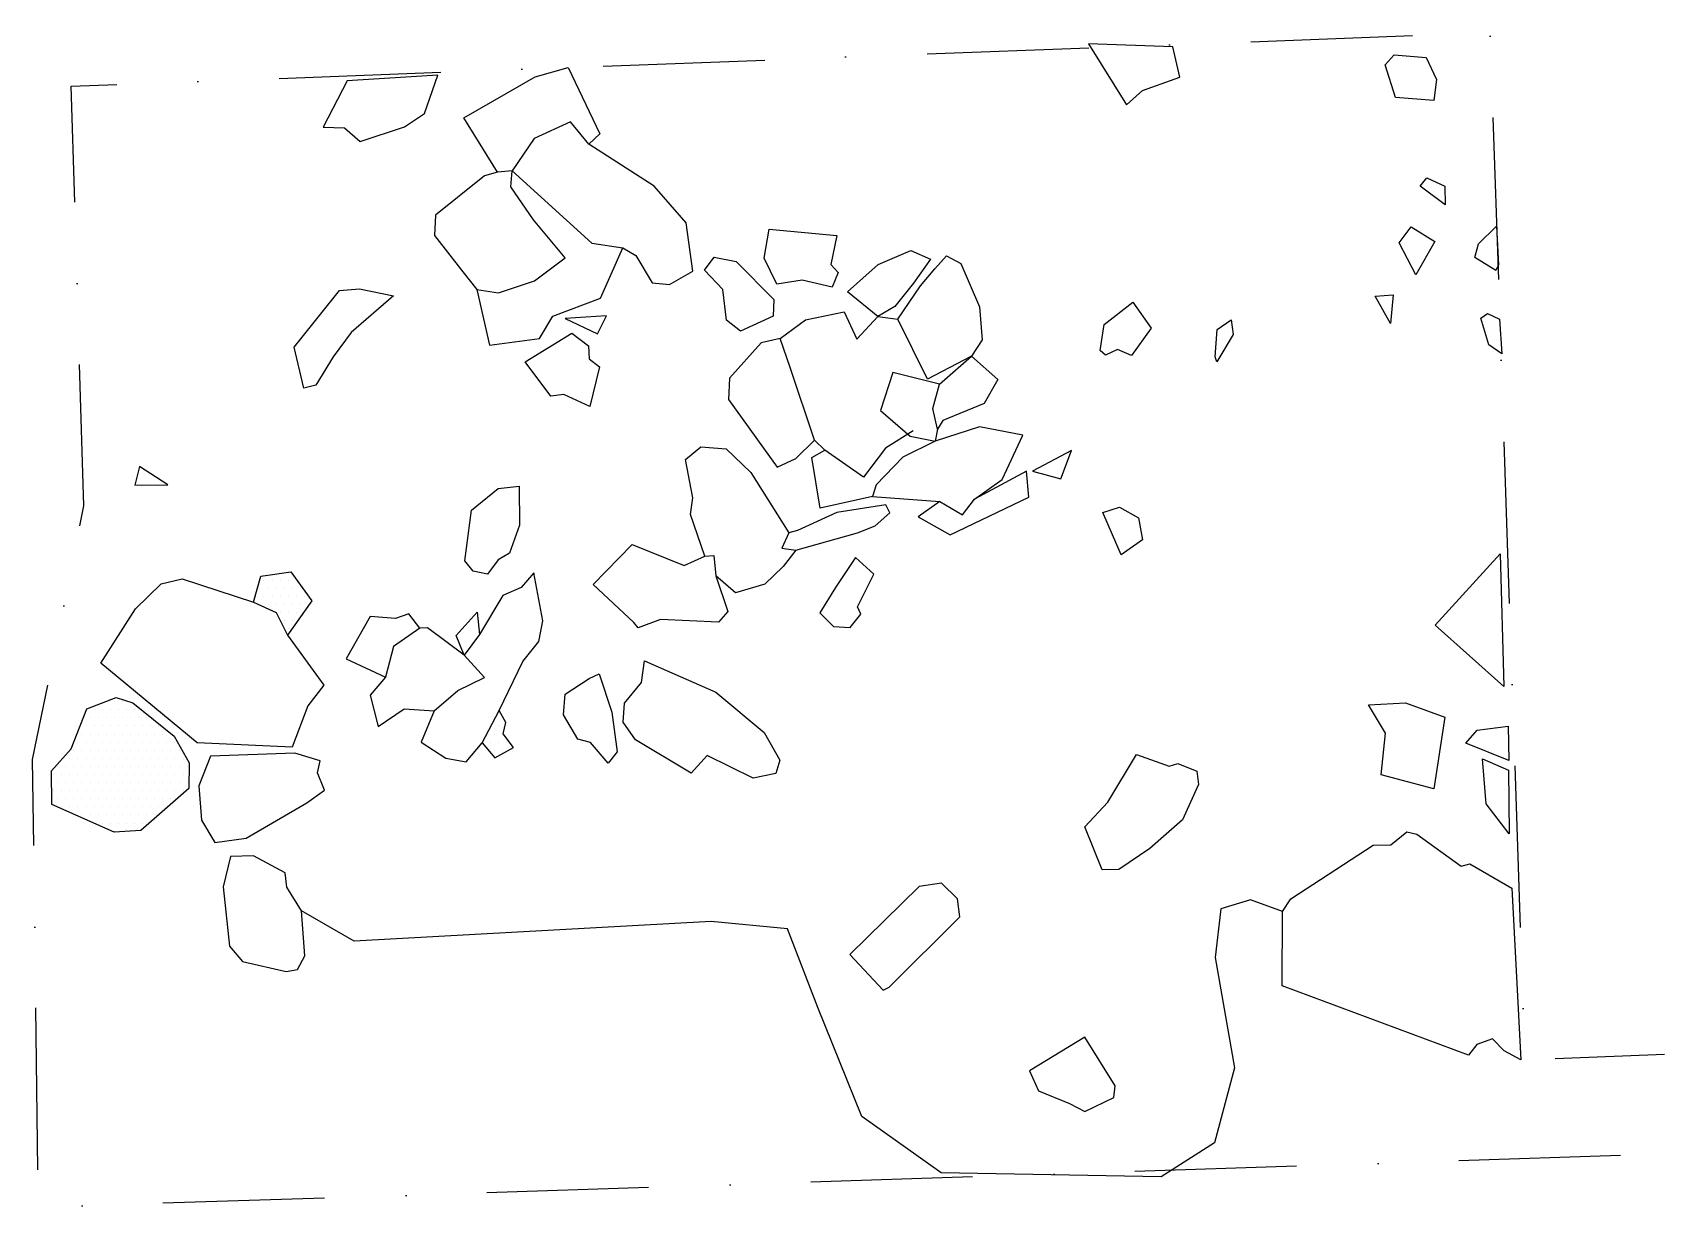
# Model space of a CAD drawing. Header units: metres. Extents: x -438 to -186, y -1394 to -1213.
import ezdxf

# ---------------------------------------------------------------- set-up
doc = ezdxf.new("R2010")
doc.units = ezdxf.units.M
doc.header["$LTSCALE"] = 25
doc.header["$MEASUREMENT"] = 0
doc.linetypes.add('STRICHPUNKTX2', pattern=[2, 1, -0.5, 0, -0.5])
doc.layers.get('0').update_dxf_attribs({"linetype": 'CONTINUOUS'})
for name, color, linetype in [('BEFUND', 1, 'CONTINUOUS'), ('GRABUNGSGRENZE', 3, 'STRICHPUNKTX2'), ('STEINE', 4, 'CONTINUOUS'), ('STEINESCHRAFF', 4, 'CONTINUOUS')]:
    doc.layers.add(name, color=color, linetype=linetype)

# ---------------------------------------------------------------- blocks, each defined once
blk = doc.blocks.new('*X1')
at = {"color": 0}
for p, q in [((-403.125, -1298.75), (-403.125, -1298.75)), ((-402.5, -1297.5), (-402.5, -1297.5)), ((-401.875, -1298.75), (-401.875, -1298.75)), ((-401.25, -1297.5), (-401.25, -1297.5)), ((-400.625, -1298.75), (-400.625, -1298.75)), ((-400, -1297.5), (-400, -1297.5)), ((-399.375, -1298.75), (-399.375, -1298.75)), ((-398.75, -1297.5), (-398.75, -1297.5)), ((-398.125, -1298.75), (-398.125, -1298.75)), ((-397.5, -1297.5), (-397.5, -1297.5)), ((-396.875, -1298.75), (-396.875, -1298.75)), ((-403.75, -1300), (-403.75, -1300)), ((-403.125, -1301.25), (-403.125, -1301.25)), ((-402.5, -1300), (-402.5, -1300)), ((-401.875, -1301.25), (-401.875, -1301.25)), ((-401.25, -1300), (-401.25, -1300)), ((-400.625, -1301.25), (-400.625, -1301.25)), ((-400, -1300), (-400, -1300)), ((-399.375, -1301.25), (-399.375, -1301.25)), ((-398.75, -1300), (-398.75, -1300)), ((-398.125, -1301.25), (-398.125, -1301.25)), ((-397.5, -1300), (-397.5, -1300)), ((-396.875, -1301.25), (-396.875, -1301.25)), ((-396.25, -1300), (-396.25, -1300)), ((-395.625, -1301.25), (-395.625, -1301.25)), ((-400, -1302.5), (-400, -1302.5)), ((-399.375, -1303.75), (-399.375, -1303.75)), ((-398.75, -1302.5), (-398.75, -1302.5)), ((-398.125, -1303.75), (-398.125, -1303.75)), ((-397.5, -1302.5), (-397.5, -1302.5)), ((-398.75, -1305), (-398.75, -1305)), ((-426.875, -1316.25), (-426.875, -1316.25)), ((-425.625, -1316.25), (-425.625, -1316.25)), ((-424.375, -1316.25), (-424.375, -1316.25)), ((-429.375, -1318.75), (-429.375, -1318.75)), ((-428.75, -1317.5), (-428.75, -1317.5)), ((-428.125, -1318.75), (-428.125, -1318.75)), ((-427.5, -1317.5), (-427.5, -1317.5)), ((-426.875, -1318.75), (-426.875, -1318.75)), ((-426.25, -1317.5), (-426.25, -1317.5)), ((-425.625, -1318.75), (-425.625, -1318.75)), ((-425, -1317.5), (-425, -1317.5)), ((-424.375, -1318.75), (-424.375, -1318.75)), ((-423.75, -1317.5), (-423.75, -1317.5)), ((-423.125, -1318.75), (-423.125, -1318.75)), ((-422.5, -1317.5), (-422.5, -1317.5)), ((-421.875, -1318.75), (-421.875, -1318.75)), ((-420.625, -1318.75), (-420.625, -1318.75)), ((-365.625, -1318.75), (-365.625, -1318.75)), ((-430.625, -1321.25), (-430.625, -1321.25)), ((-430, -1320), (-430, -1320)), ((-429.375, -1321.25), (-429.375, -1321.25)), ((-428.75, -1320), (-428.75, -1320)), ((-428.125, -1321.25), (-428.125, -1321.25)), ((-427.5, -1320), (-427.5, -1320)), ((-426.875, -1321.25), (-426.875, -1321.25)), ((-426.25, -1320), (-426.25, -1320)), ((-425.625, -1321.25), (-425.625, -1321.25)), ((-425, -1320), (-425, -1320)), ((-424.375, -1321.25), (-424.375, -1321.25)), ((-423.75, -1320), (-423.75, -1320)), ((-423.125, -1321.25), (-423.125, -1321.25)), ((-422.5, -1320), (-422.5, -1320)), ((-421.875, -1321.25), (-421.875, -1321.25)), ((-421.25, -1320), (-421.25, -1320)), ((-420.625, -1321.25), (-420.625, -1321.25)), ((-420, -1320), (-420, -1320)), ((-419.375, -1321.25), (-419.375, -1321.25)), ((-418.75, -1320), (-418.75, -1320)), ((-418.125, -1321.25), (-418.125, -1321.25)), ((-416.875, -1321.25), (-416.875, -1321.25)), ((-366.875, -1321.25), (-366.875, -1321.25)), ((-366.25, -1320), (-366.25, -1320)), ((-365.625, -1321.25), (-365.625, -1321.25)), ((-431.875, -1323.75), (-431.875, -1323.75)), ((-431.25, -1322.5), (-431.25, -1322.5)), ((-430.625, -1323.75), (-430.625, -1323.75)), ((-430, -1322.5), (-430, -1322.5)), ((-429.375, -1323.75), (-429.375, -1323.75)), ((-428.75, -1322.5), (-428.75, -1322.5)), ((-428.125, -1323.75), (-428.125, -1323.75)), ((-427.5, -1322.5), (-427.5, -1322.5)), ((-426.875, -1323.75), (-426.875, -1323.75)), ((-426.25, -1322.5), (-426.25, -1322.5)), ((-425.625, -1323.75), (-425.625, -1323.75)), ((-425, -1322.5), (-425, -1322.5)), ((-424.375, -1323.75), (-424.375, -1323.75)), ((-423.75, -1322.5), (-423.75, -1322.5)), ((-423.125, -1323.75), (-423.125, -1323.75)), ((-422.5, -1322.5), (-422.5, -1322.5)), ((-421.875, -1323.75), (-421.875, -1323.75)), ((-421.25, -1322.5), (-421.25, -1322.5)), ((-420.625, -1323.75), (-420.625, -1323.75)), ((-420, -1322.5), (-420, -1322.5)), ((-419.375, -1323.75), (-419.375, -1323.75)), ((-418.75, -1322.5), (-418.75, -1322.5)), ((-418.125, -1323.75), (-418.125, -1323.75)), ((-417.5, -1322.5), (-417.5, -1322.5)), ((-416.875, -1323.75), (-416.875, -1323.75)), ((-416.25, -1322.5), (-416.25, -1322.5)), ((-415.625, -1323.75), (-415.625, -1323.75)), ((-367.5, -1322.5), (-367.5, -1322.5)), ((-366.875, -1323.75), (-366.875, -1323.75)), ((-366.25, -1322.5), (-366.25, -1322.5)), ((-365.625, -1323.75), (-365.625, -1323.75)), ((-365, -1322.5), (-365, -1322.5)), ((-434.375, -1326.25), (-434.375, -1326.25)), ((-433.125, -1326.25), (-433.125, -1326.25)), ((-432.5, -1325), (-432.5, -1325)), ((-431.875, -1326.25), (-431.875, -1326.25)), ((-431.25, -1325), (-431.25, -1325)), ((-430.625, -1326.25), (-430.625, -1326.25)), ((-430, -1325), (-430, -1325)), ((-429.375, -1326.25), (-429.375, -1326.25)), ((-428.75, -1325), (-428.75, -1325)), ((-428.125, -1326.25), (-428.125, -1326.25)), ((-427.5, -1325), (-427.5, -1325)), ((-426.875, -1326.25), (-426.875, -1326.25)), ((-426.25, -1325), (-426.25, -1325)), ((-425.625, -1326.25), (-425.625, -1326.25)), ((-425, -1325), (-425, -1325)), ((-424.375, -1326.25), (-424.375, -1326.25)), ((-423.75, -1325), (-423.75, -1325)), ((-423.125, -1326.25), (-423.125, -1326.25)), ((-422.5, -1325), (-422.5, -1325)), ((-421.875, -1326.25), (-421.875, -1326.25)), ((-421.25, -1325), (-421.25, -1325)), ((-420.625, -1326.25), (-420.625, -1326.25)), ((-420, -1325), (-420, -1325)), ((-419.375, -1326.25), (-419.375, -1326.25)), ((-418.75, -1325), (-418.75, -1325)), ((-418.125, -1326.25), (-418.125, -1326.25)), ((-417.5, -1325), (-417.5, -1325)), ((-416.875, -1326.25), (-416.875, -1326.25)), ((-416.25, -1325), (-416.25, -1325)), ((-415.625, -1326.25), (-415.625, -1326.25)), ((-415, -1325), (-415, -1325)), ((-414.375, -1326.25), (-414.375, -1326.25)), ((-435, -1327.5), (-435, -1327.5)), ((-434.375, -1328.75), (-434.375, -1328.75)), ((-433.75, -1327.5), (-433.75, -1327.5)), ((-433.125, -1328.75), (-433.125, -1328.75)), ((-432.5, -1327.5), (-432.5, -1327.5)), ((-431.875, -1328.75), (-431.875, -1328.75)), ((-431.25, -1327.5), (-431.25, -1327.5)), ((-430.625, -1328.75), (-430.625, -1328.75)), ((-430, -1327.5), (-430, -1327.5)), ((-429.375, -1328.75), (-429.375, -1328.75)), ((-428.75, -1327.5), (-428.75, -1327.5)), ((-428.125, -1328.75), (-428.125, -1328.75)), ((-427.5, -1327.5), (-427.5, -1327.5)), ((-426.875, -1328.75), (-426.875, -1328.75)), ((-426.25, -1327.5), (-426.25, -1327.5)), ((-425.625, -1328.75), (-425.625, -1328.75)), ((-425, -1327.5), (-425, -1327.5)), ((-424.375, -1328.75), (-424.375, -1328.75)), ((-423.75, -1327.5), (-423.75, -1327.5)), ((-423.125, -1328.75), (-423.125, -1328.75)), ((-422.5, -1327.5), (-422.5, -1327.5)), ((-421.875, -1328.75), (-421.875, -1328.75)), ((-421.25, -1327.5), (-421.25, -1327.5)), ((-420.625, -1328.75), (-420.625, -1328.75)), ((-420, -1327.5), (-420, -1327.5)), ((-419.375, -1328.75), (-419.375, -1328.75)), ((-418.75, -1327.5), (-418.75, -1327.5)), ((-418.125, -1328.75), (-418.125, -1328.75)), ((-417.5, -1327.5), (-417.5, -1327.5)), ((-416.875, -1328.75), (-416.875, -1328.75)), ((-416.25, -1327.5), (-416.25, -1327.5)), ((-415.625, -1328.75), (-415.625, -1328.75)), ((-415, -1327.5), (-415, -1327.5)), ((-414.375, -1328.75), (-414.375, -1328.75)), ((-435, -1330), (-435, -1330)), ((-434.375, -1331.25), (-434.375, -1331.25)), ((-433.75, -1330), (-433.75, -1330)), ((-433.125, -1331.25), (-433.125, -1331.25)), ((-432.5, -1330), (-432.5, -1330)), ((-431.875, -1331.25), (-431.875, -1331.25)), ((-431.25, -1330), (-431.25, -1330)), ((-430.625, -1331.25), (-430.625, -1331.25)), ((-430, -1330), (-430, -1330)), ((-429.375, -1331.25), (-429.375, -1331.25)), ((-428.75, -1330), (-428.75, -1330)), ((-428.125, -1331.25), (-428.125, -1331.25)), ((-427.5, -1330), (-427.5, -1330)), ((-426.875, -1331.25), (-426.875, -1331.25)), ((-426.25, -1330), (-426.25, -1330)), ((-425.625, -1331.25), (-425.625, -1331.25)), ((-425, -1330), (-425, -1330)), ((-424.375, -1331.25), (-424.375, -1331.25)), ((-423.75, -1330), (-423.75, -1330)), ((-423.125, -1331.25), (-423.125, -1331.25)), ((-422.5, -1330), (-422.5, -1330)), ((-421.875, -1331.25), (-421.875, -1331.25)), ((-421.25, -1330), (-421.25, -1330)), ((-420.625, -1331.25), (-420.625, -1331.25)), ((-420, -1330), (-420, -1330)), ((-419.375, -1331.25), (-419.375, -1331.25)), ((-418.75, -1330), (-418.75, -1330)), ((-418.125, -1331.25), (-418.125, -1331.25)), ((-417.5, -1330), (-417.5, -1330)), ((-416.875, -1331.25), (-416.875, -1331.25)), ((-416.25, -1330), (-416.25, -1330)), ((-415, -1330), (-415, -1330)), ((-433.75, -1332.5), (-433.75, -1332.5)), ((-432.5, -1332.5), (-432.5, -1332.5)), ((-431.25, -1332.5), (-431.25, -1332.5)), ((-430.625, -1333.75), (-430.625, -1333.75)), ((-430, -1332.5), (-430, -1332.5)), ((-429.375, -1333.75), (-429.375, -1333.75)), ((-428.75, -1332.5), (-428.75, -1332.5)), ((-428.125, -1333.75), (-428.125, -1333.75)), ((-427.5, -1332.5), (-427.5, -1332.5)), ((-426.875, -1333.75), (-426.875, -1333.75)), ((-426.25, -1332.5), (-426.25, -1332.5)), ((-425.625, -1333.75), (-425.625, -1333.75)), ((-425, -1332.5), (-425, -1332.5)), ((-424.375, -1333.75), (-424.375, -1333.75)), ((-423.75, -1332.5), (-423.75, -1332.5)), ((-423.125, -1333.75), (-423.125, -1333.75)), ((-422.5, -1332.5), (-422.5, -1332.5)), ((-421.875, -1333.75), (-421.875, -1333.75)), ((-421.25, -1332.5), (-421.25, -1332.5)), ((-420.625, -1333.75), (-420.625, -1333.75)), ((-420, -1332.5), (-420, -1332.5)), ((-419.375, -1333.75), (-419.375, -1333.75)), ((-418.75, -1332.5), (-418.75, -1332.5)), ((-417.5, -1332.5), (-417.5, -1332.5)), ((-428.75, -1335), (-428.75, -1335)), ((-427.5, -1335), (-427.5, -1335)), ((-426.25, -1335), (-426.25, -1335)), ((-425.625, -1336.25), (-425.625, -1336.25)), ((-425, -1335), (-425, -1335)), ((-424.375, -1336.25), (-424.375, -1336.25)), ((-423.75, -1335), (-423.75, -1335)), ((-422.5, -1335), (-422.5, -1335)), ((-421.25, -1335), (-421.25, -1335))]:
    blk.add_line(p, q, dxfattribs=at)

msp = doc.modelspace()

# ---------------------------------------------------------------- linework, layer by layer
at = {"layer": 'BEFUND'}
msp.add_lwpolyline([(-245.1, -1348.65), (-250.04, -1346.85), (-254.62, -1348.23), (-255.47, -1355.78), (-252.48, -1372.81), (-255.58, -1384.41), (-263.84, -1389.63), (-297.82, -1389.05), (-310.07, -1380.33), (-316.87, -1363.48), (-321.57, -1351.35), (-333.4, -1350.19), (-388.56, -1353.25), (-396.71, -1348.55)], dxfattribs=at)
at = {"layer": 'GRABUNGSGRENZE', "flags": 128}
msp.add_lwpolyline([(-192.83, -1386.37), (-437.39, -1394.37), (-438.25, -1325.2), (-430.33, -1285.98), (-432.3, -1221.17), (-213.01, -1212.9), (-207.63, -1371.54), (-186.06, -1370.68)], dxfattribs=at)
at = {"layer": 'STEINE'}
for points in [[(-275.08, -1214.63), (-269.21, -1224.03), (-266.74, -1221.81), (-260.92, -1219.77), (-262.05, -1215.08), (-275.08, -1214.63)], [(-227.61, -1222.92), (-229.21, -1217.89), (-227.84, -1216.32), (-222.89, -1216.75), (-221.25, -1220.15), (-221.69, -1223.37), (-227.61, -1222.92)], [(-389.63, -1220.33), (-393.34, -1227.48), (-390.03, -1227.62), (-387.62, -1229.72), (-380.78, -1227.45), (-377.7, -1225.41), (-375.62, -1219.49), (-389.63, -1220.33)], [(-366.4, -1234.46), (-371.63, -1226.06), (-360.57, -1219.72), (-355.48, -1218.27), (-350.6, -1228.52), (-352.27, -1230.15)], [(-352.27, -1230.15), (-355.14, -1226.7), (-360.74, -1229.23), (-364.12, -1234.23), (-351.83, -1245.44), (-347.03, -1246.14), (-345, -1247.34), (-342.52, -1251.57), (-339.81, -1251.78), (-336.23, -1249.72), (-337.25, -1242.28), (-342.18, -1236.61), (-352.27, -1230.15)], [(-366.4, -1234.46), (-368.42, -1235.04), (-375.98, -1241.11), (-376.13, -1244.26), (-371.76, -1249.85), (-369.58, -1252.57), (-366.26, -1253.07), (-360.68, -1251.24), (-355.97, -1247.67), (-360.86, -1241.79), (-364.34, -1236.73), (-364.12, -1234.23), (-366.4, -1234.46)], [(-219.96, -1239.48), (-223.82, -1236.62), (-222.75, -1235.31), (-220.01, -1236.63), (-219.96, -1239.48)], [(-323.24, -1251.76), (-325.21, -1247.76), (-324.4, -1243.26), (-313.95, -1244.26), (-314.91, -1248.72), (-313.75, -1249.95), (-314.68, -1252.22), (-319.3, -1251.16), (-323.24, -1251.76)], [(-224.46, -1250.31), (-227.07, -1245.37), (-225.18, -1242.92), (-221.54, -1245.18), (-224.46, -1250.31)], [(-212.08, -1249.62), (-215.35, -1247.65), (-214.76, -1245.5), (-212.01, -1242.81), (-211.7, -1248.75), (-212.08, -1249.62)], [(-369.58, -1252.57), (-367.65, -1261.2), (-359.91, -1260.16), (-357.84, -1256.69), (-350.47, -1253.93), (-348.82, -1250.22), (-347.03, -1246.14)], [(-328.83, -1259.02), (-331.03, -1257.32), (-331.6, -1252.56), (-334.4, -1249.61), (-332.9, -1247.57), (-329.52, -1248.27), (-323.67, -1254.11), (-323.78, -1256.71), (-328.83, -1259.02)], [(-307.61, -1256.75), (-312.32, -1252.95), (-307.59, -1248.71), (-302.53, -1246.55), (-299.48, -1247.87), (-302.1, -1251.62), (-304.97, -1255.18), (-307.61, -1256.75)], [(-299.95, -1266.44), (-304.55, -1257.15), (-301.02, -1251.99), (-298.82, -1249.37), (-297.01, -1247.38), (-294.78, -1248.57), (-291.9, -1255.28), (-291.52, -1260.35), (-293.16, -1262.85), (-299.95, -1266.44)], [(-228.41, -1257.82), (-230.75, -1253.59), (-227.96, -1253.39), (-228.41, -1257.82)], [(-268.4, -1262.79), (-270.57, -1261.85), (-272.42, -1262.73), (-273.26, -1262), (-272.64, -1257.96), (-268.23, -1254.55), (-265.35, -1258.57), (-268.4, -1262.79)], [(-355.95, -1257.08), (-350.93, -1259.44), (-349.56, -1256.65), (-355.95, -1257.08)], [(-302.16, -1274.4), (-306.44, -1277.09), (-309.84, -1281.59), (-315.83, -1277.42), (-317.41, -1275.85), (-321.16, -1264.65), (-322.74, -1260.13), (-318.78, -1257.24), (-312.82, -1256.02), (-310.89, -1260.27), (-307.61, -1256.75), (-304.55, -1257.15)], [(-255.48, -1263), (-255.17, -1258.77), (-252.99, -1257.27), (-252.71, -1259.54), (-255.25, -1263.75), (-255.48, -1263)], [(-211.17, -1262.51), (-213.2, -1261.15), (-214.41, -1257.03), (-213.37, -1256.28), (-211.56, -1257.18), (-211.17, -1262.51)], [(-362.12, -1263.75), (-354.9, -1259.33), (-352.34, -1261.27), (-352.22, -1263.3), (-350.65, -1264.52), (-352.11, -1270.67), (-356.15, -1268.78), (-358.17, -1269.05), (-362.12, -1263.75)], [(-322.74, -1260.13), (-325.67, -1260.84), (-330.56, -1266.25), (-330.7, -1269.56), (-323.16, -1280.02), (-320.31, -1278.7), (-317.41, -1275.85)], [(-293.16, -1262.85), (-289.07, -1266.47), (-291.17, -1270.2), (-297.59, -1272.82), (-298.41, -1274.17), (-299.13, -1270.94), (-298.09, -1267.19), (-293.16, -1262.85)], [(-298.09, -1267.19), (-305.32, -1265.41), (-307.2, -1271.27), (-302.64, -1275.23), (-298.75, -1276.01)], [(-298.75, -1276.01), (-303.74, -1278.47), (-307.87, -1282.74), (-308.46, -1284.54), (-298.06, -1285.34), (-294.53, -1287.4), (-292.69, -1284.95), (-288.42, -1281.95), (-285.21, -1275.08), (-291.91, -1273.79), (-298.75, -1276.01)], [(-298.41, -1274.17), (-298.75, -1276.01)], [(-334.37, -1293.79), (-336.58, -1287.31), (-336.21, -1284.75), (-337.34, -1278.84), (-334.97, -1276.88), (-331.04, -1277.2), (-327.25, -1280.83), (-321.38, -1290.18), (-322.47, -1292.55), (-320.27, -1292.83), (-322.27, -1295.39), (-325.07, -1298.09), (-329.6, -1299.41), (-332.64, -1296.83)], [(-308.46, -1284.54), (-316.53, -1286.35), (-317.83, -1278.51), (-315.83, -1277.42)], [(-283.74, -1280.62), (-279.32, -1281.83), (-277.7, -1277.46), (-283.74, -1280.62)], [(-417.38, -1282.73), (-421.75, -1279.93), (-422.46, -1282.8), (-417.38, -1282.73)], [(-298.06, -1285.34), (-301.39, -1287.69), (-296.46, -1290.47), (-284.26, -1284.65), (-284.65, -1280.65), (-292.69, -1284.95)], [(-370.41, -1286.67), (-366.31, -1283.32), (-363.07, -1282.95), (-363.01, -1289), (-364.54, -1293.32), (-366.28, -1294.35), (-367.93, -1296.54), (-370.18, -1296.11), (-371.46, -1294.48), (-370.41, -1286.67)], [(-320.27, -1292.83), (-310.76, -1290.16), (-308.05, -1289.1), (-305.78, -1287.09), (-306.38, -1285.84), (-313.97, -1287.02), (-320.02, -1289.82), (-321.38, -1290.18)], [(-270.01, -1293.56), (-272.84, -1287.05), (-270.27, -1286.19), (-267.32, -1287.87), (-266.74, -1291.25), (-270.01, -1293.56)], [(-345.35, -1304.04), (-351.61, -1298.16), (-345.57, -1291.99), (-337.57, -1295.22), (-334.37, -1293.79), (-332.95, -1293.69), (-332.64, -1296.83), (-330.82, -1302.3), (-332.23, -1303.98), (-341.19, -1303.58), (-344.66, -1304.83), (-345.35, -1304.04)], [(-210.88, -1313.9), (-216.18, -1309.15), (-221.49, -1304.41), (-211.45, -1293.43), (-210.88, -1313.9)], [(-404.13, -1300.87), (-403, -1296.86), (-398.35, -1296.19), (-395.09, -1300.65), (-398.87, -1305.97)], [(-311.08, -1293.98), (-314.17, -1298.62), (-316.57, -1302.52), (-314.47, -1304.63), (-311.92, -1304.79), (-310.26, -1302.75), (-310.76, -1301.6), (-308.24, -1296.53), (-311.08, -1293.98)], [(-427.69, -1310.29), (-422.35, -1301.92), (-418.41, -1298.07), (-415.14, -1297.29), (-404.13, -1300.87), (-400.62, -1302.47), (-398.87, -1305.97), (-393.26, -1313.7), (-395.74, -1316.89), (-398.16, -1323.28), (-412.82, -1322.63), (-427.69, -1310.29)], [(-376.19, -1317.68), (-378.2, -1322.48), (-374.4, -1324.99), (-371.23, -1325.54), (-368.79, -1322.6), (-366.17, -1317.63), (-362.47, -1310.03), (-360.04, -1306.94), (-359.39, -1303.77), (-360.77, -1296.34), (-362.77, -1298.6), (-365.58, -1299.87), (-369.18, -1305.89), (-371.56, -1309.08)], [(-378.42, -1304.89), (-380.12, -1302.67), (-382.18, -1303.4), (-386.11, -1303.08), (-389.79, -1309.62), (-383.74, -1312.45)], [(-371.56, -1309.08), (-372.78, -1306.02), (-369.56, -1302.4), (-369.18, -1305.89)], [(-377.2, -1304.85), (-378.42, -1304.89), (-382.48, -1307.73), (-383.74, -1312.45), (-386.08, -1315.23), (-384.85, -1320.07), (-380.82, -1317.38), (-376.19, -1317.68), (-372.54, -1314.5), (-368.39, -1312.52), (-371.56, -1309.08), (-377.2, -1304.85)], [(-343.67, -1309.93), (-332.67, -1314.77), (-325.18, -1321.02), (-322.79, -1325.26), (-323.38, -1327.36), (-326.91, -1328.05), (-334, -1324.58), (-336.45, -1327.31), (-345.07, -1322.13), (-346.99, -1319.4), (-346.79, -1316.49), (-344.16, -1313.3), (-343.67, -1309.93)], [(-349.31, -1325.73), (-352.02, -1322.57), (-353.97, -1322.03), (-356.18, -1318.3), (-355.94, -1315.09), (-352.26, -1312.67), (-350.71, -1311.95), (-348.72, -1317.88), (-347.9, -1324), (-349.31, -1325.73)], [(-435.26, -1332.11), (-435.34, -1326.93), (-432.31, -1323.52), (-429.89, -1317.33), (-425.32, -1315.59), (-422.75, -1316.42), (-416.37, -1321.58), (-414.08, -1325.72), (-414.1, -1329.64), (-421.55, -1336.15), (-425.66, -1336.4), (-435.26, -1332.11)], [(-221.71, -1329.73), (-229.82, -1327.53), (-229.14, -1321.1), (-231.78, -1316.72), (-226.05, -1316.41), (-219.97, -1318.64), (-221.71, -1329.73)], [(-368.79, -1322.6), (-366.83, -1324.93), (-363.94, -1323.35), (-365.54, -1321.22), (-365.14, -1319.48), (-366.17, -1317.63)], [(-210.12, -1325.36), (-216.73, -1322.64), (-214.97, -1320.65), (-210.21, -1320.02), (-210.12, -1325.36)], [(-410.77, -1324.69), (-412.54, -1329.23), (-412.15, -1334.55), (-410.09, -1337.99), (-405.24, -1337.31), (-395.87, -1331.9), (-393.14, -1329.92), (-394.2, -1327.26), (-393.81, -1325.37), (-397.72, -1324.18), (-410.77, -1324.69)], [(-272.93, -1342.21), (-275.65, -1335.6), (-272.08, -1331.76), (-267.66, -1324.43), (-262.61, -1326.19), (-261.25, -1325.79), (-258.31, -1327), (-258.04, -1329.03), (-260.54, -1334.51), (-265.57, -1338.95), (-270.39, -1342.17), (-272.93, -1342.21)], [(-210.03, -1336.64), (-213.6, -1332.04), (-214.15, -1325.09), (-210.17, -1326.84), (-210.03, -1336.64)], [(-208.24, -1371.56), (-210.83, -1370.18), (-212.63, -1368.31), (-215.04, -1369.2), (-216.35, -1370.88), (-245.15, -1360.15), (-245.1, -1348.65), (-243.79, -1346.73), (-231.07, -1338.4), (-228.32, -1338.35), (-225.85, -1336.34), (-224.31, -1336.74), (-217.48, -1341.68), (-216.12, -1341.28), (-209.63, -1345.07), (-208.24, -1371.56)], [(-407.68, -1340.19), (-408.78, -1344.86), (-407.85, -1354.03), (-405.84, -1356.4), (-399.07, -1357.94), (-397.3, -1357.62), (-396.16, -1355.5), (-396.71, -1348.55), (-398.97, -1344.92), (-399.2, -1342.69), (-404.12, -1340.07), (-407.68, -1340.19)], [(-305.85, -1360.35), (-294.94, -1349.49), (-295.29, -1346.71), (-297.77, -1344.31), (-301.21, -1344.78), (-311.97, -1355.33), (-306.8, -1360.79), (-306.8, -1360.79), (-305.85, -1360.35)], [(-270.94, -1375.59), (-275.63, -1368.08), (-284.19, -1373.26), (-282.81, -1376.37), (-278.01, -1378.33), (-275.63, -1379.57), (-271.13, -1377.38), (-270.94, -1375.59)]]:
    msp.add_lwpolyline(points, dxfattribs=at)
msp.add_lwpolyline([(-396.35, -1267.8), (-397.84, -1261.5), (-390.83, -1252.71), (-387.73, -1252.45), (-382.46, -1253.54), (-389.02, -1259.21), (-391.79, -1262.96), (-394.48, -1267.33)], close=True, dxfattribs=at)

# ---------------------------------------------------------------- block references
at = {"layer": 'STEINESCHRAFF'}
msp.add_blockref('*X1', (0, 0), dxfattribs=at)

doc.saveas('drawing.dxf')
